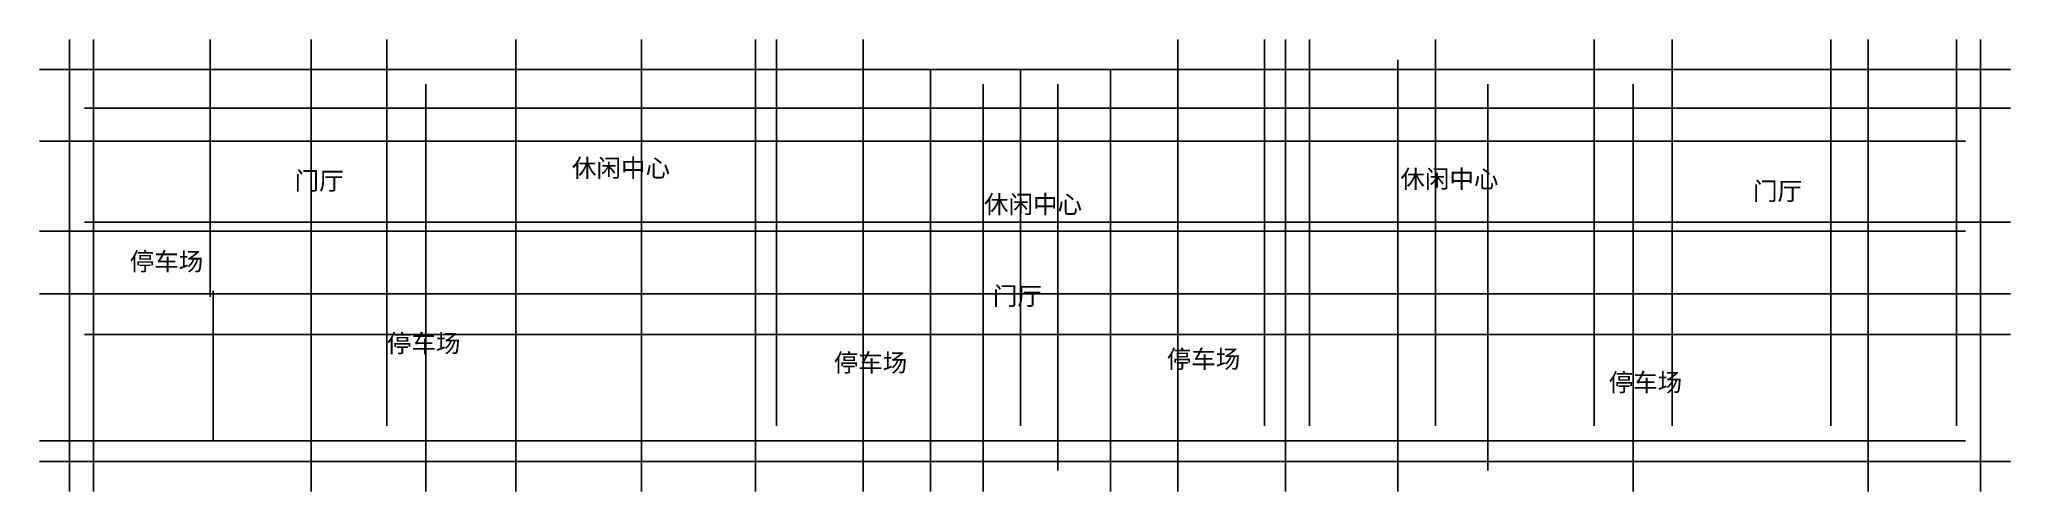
# Model space of a CAD drawing. Extents: x -1000 to 64800, y -1700 to 13400.
import ezdxf

# ---------------------------------------------------------------- set-up
doc = ezdxf.new("R2010")
doc.units = 0
doc.header["$LTSCALE"] = 1000
doc.header["$MEASUREMENT"] = 0
doc.layers.add('COLUMN', color=9, linetype='Continuous')
doc.layers.add('DOTE', color=1, linetype='Continuous', plot=False)
doc.styles.add('ST', font='')
doc.styles.get('ST').set_extended_font_data('SimSun')

msp = doc.modelspace()

# ---------------------------------------------------------------- linework, layer by layer
at = {"layer": 'DOTE', "linetype": 'ByBlock'}
for p, q in [((0, -1700), (0, 13400)), ((800, -1700), (800, 13400)), ((4700, 4800), (4700, 13400)), ((8075, -1700), (8075, 13400)), ((10600, 500), (10600, 13400)), ((14900, -1700), (14900, 13400)), ((19100, -1700), (19100, 13400)), ((22900, -1700), (22900, 13400)), ((23600, 500), (23600, 13400)), ((26500, -1700), (26500, 13400)), ((37000, -1700), (37000, 13400)), ((39900, 500), (39900, 13400)), ((40600, -1700), (40600, 13400)), ((41400, 500), (41400, 13400)), ((45600, 500), (45600, 13400)), ((50900, 500), (50900, 13400)), ((53500, 500), (53500, 13400)), ((58800, 500), (58800, 13400)), ((60050, -1700), (60050, 13400)), ((63000, 500), (63000, 13400)), ((63800, -1700), (63800, 13400)), ((44350, -1700), (44350, 12720)), ((-1000, 12400), (64800, 12400)), ((11900, -1700), (11900, 11900)), ((28750, -1700), (28750, 12400)), ((30500, -1700), (30500, 11900)), ((31750, 500), (31750, 12400)), ((33000, -1000), (33000, 11900)), ((34750, -1700), (34750, 12400)), ((47350, -1000), (47350, 11900)), ((52200, -1700), (52200, 11900)), ((500, 11100), (64800, 11100)), ((-1000, 10000), (63300, 10000)), ((500, 7300), (64800, 7300)), ((-1000, 7000), (63300, 7000)), ((-1000, 4900), (64800, 4900)), ((4800, 0), (4800, 5000)), ((500, 3550), (64800, 3550)), ((-1000, 0), (63300, 0)), ((-1000, -700), (64800, -700))]:
    msp.add_line(p, q, dxfattribs=at)

# ---------------------------------------------------------------- texts
at = {"layer": 'COLUMN', "char_height": 600, "attachment_point": 1, "style": 'ST'}
for s, width, insert in [('休闲中心', 3616.94, (16777, 9404)), ('门厅', 1656.7, (7520, 8978)), ('休闲中心', 3394.55, (44431, 9040)), ('门厅', 1656.7, (56203, 8634)), ('休闲中心', 3482.65, (30532, 8191)), ('停车场', 2685.85, (2014, 6283)), ('门厅', 1656.7, (30828, 5131)), ('停车场', 2976.97, (10600, 3550)), ('停车场', 2825.23, (25515, 2904)), ('停车场', 2731.18, (36634, 3027)), ('停车场', 2539.45, (51383, 2247))]:
    msp.add_mtext_dynamic_manual_height_columns(s, width=width, gutter_width=1750, heights=[0], dxfattribs=dict(at, insert=insert))

doc.saveas('drawing.dxf')
